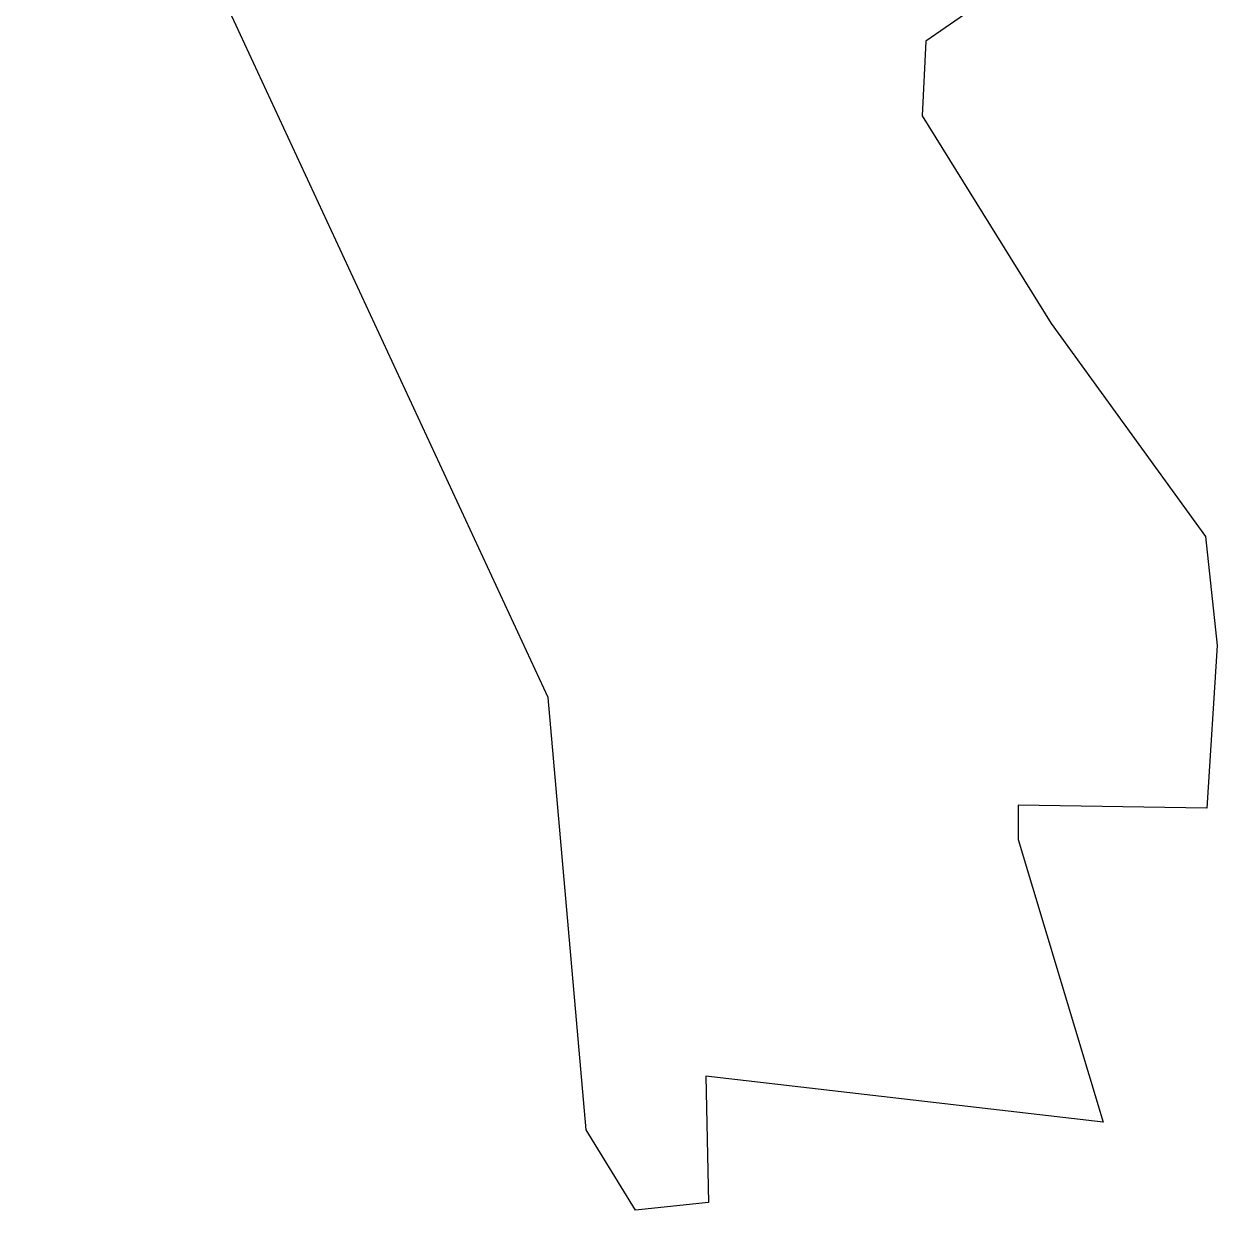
# Model space of a CAD drawing. Header units: metres. Extents: x 332752 to 333610, y 1790393 to 1791858.
# Drawn here: x 332884 to 333610, y 1790393 to 1791114 of the extents above; entities that cross this region are included whole.
import ezdxf

# ---------------------------------------------------------------- set-up
doc = ezdxf.new("R2010")
doc.units = ezdxf.units.M
doc.layers.add('village', color=3, linetype='Continuous')

msp = doc.modelspace()

# ---------------------------------------------------------------- linework, layer by layer
at = {"layer": 'village', "color": 3}
for p, q in [((333202.98, 1790704.41), (332884.13, 1791392.14)), ((333522.32, 1791165.62), (333432.72, 1791103.9)), ((333432.72, 1791103.9), (333430.67, 1791058.45)), ((333430.67, 1791058.45), (333509.11, 1790931.99)), ((333509.11, 1790931.99), (333602.83, 1790802.38)), ((333602.83, 1790802.38), (333610, 1790736.17)), ((333610, 1790736.17), (333603.79, 1790637.19)), ((333226.21, 1790441.44), (333202.98, 1790704.41)), ((333489.05, 1790639.04), (333488.91, 1790617.99)), ((333603.79, 1790637.19), (333489.05, 1790639.04)), ((333488.91, 1790617.99), (333540.68, 1790446.12)), ((333540.68, 1790446.12), (333298.89, 1790473.99)), ((333298.89, 1790473.99), (333300.61, 1790397.09)), ((333256.12, 1790392.54), (333226.21, 1790441.44)), ((333300.61, 1790397.09), (333256.12, 1790392.54))]:
    msp.add_line(p, q, dxfattribs=at)

doc.saveas('drawing.dxf')
